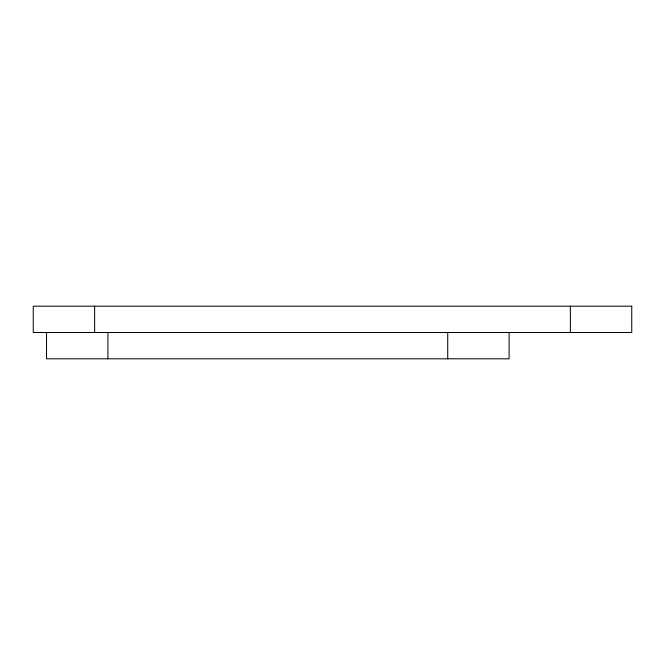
<?xml version="1.0" encoding="UTF-8"?>
<svg xmlns="http://www.w3.org/2000/svg" width="665" height="665" viewBox="0 0 665 665"><rect width="100%" height="100%" fill="white"/><g stroke="black" fill="none" stroke-linecap="round" stroke-linejoin="round"><path stroke-width="1" d="M570.362 306.191L570.362 332.5M509.107 332.5L509.107 358.809L46.533 358.809L46.533 332.5M447.728 332.5L447.728 358.809M107.913 332.5L107.913 358.809M94.638 306.191L94.638 332.5M631.75 306.191L33.25 306.191L33.25 332.5L631.75 332.5L631.75 306.191"/></g></svg>
